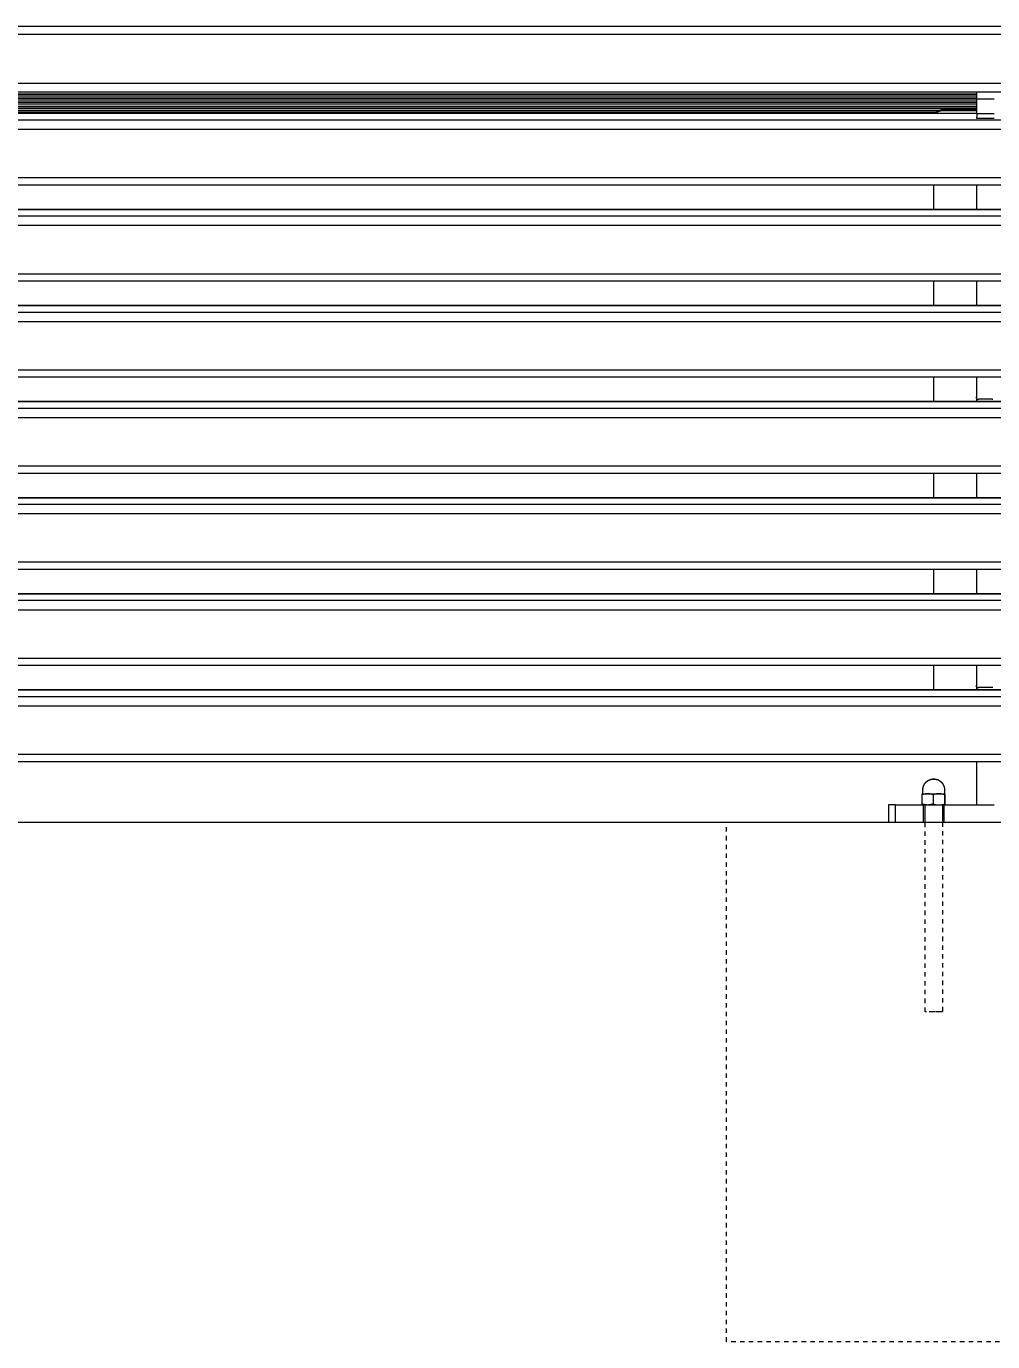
# Model space of a CAD drawing. Header units: inches. Extents: x -16 to 183, y -17 to 123.
# Drawn here: x 5.94 to 27.91, y 93.22 to 123.13 of the extents above; entities that cross this region are included whole.
import ezdxf

# ---------------------------------------------------------------- set-up
doc = ezdxf.new("R2010")
doc.units = ezdxf.units.IN
doc.linetypes.add('HIDDEN', pattern=[1.905, 1.27, -0.635])
for name, color, linetype, lineweight in [('ZANO_R', 7, 'Continuous', 0), ('ZANO_R_przerywana', 250, 'HIDDEN', 0), ('ZANO_W', 1, 'Continuous', 0)]:
    doc.layers.add(name, color=color, linetype=linetype, lineweight=lineweight)
doc.styles.get("Standard").update_dxf_attribs({"font": 'arial.ttf'})
doc.dimstyles.new('amerykanie', dxfattribs={"dimtxt": 50, "dimasz": 50, "dimexe": 0.5, "dimexo": 0.5, "dimgap": 1, "dimtad": 1, "dimdec": 0, "dimzin": 0, "dimlunit": 5, "dimtxsty": 'Standard', "dimcen": 0.09, "dimclrd": 1, "dimclre": 1, "dimclrt": 1, "dimazin": 0, "dimtfac": 1, "dimtdec": 0, "dimtmove": 0, "dimatfit": 3, "dimfxl": 1, "dimtzin": 0, "dimarcsym": 1})

# ---------------------------------------------------------------- blocks, each defined once
blk = doc.blocks.new('*D373')
at = {"layer": 'ZANO_W', "color": 1, "lineweight": -2}
blk.add_line((174.398, 108.168), (174.592, 109.617), dxfattribs=at)
blk.add_arc((173.977, 105.031), 4.127, 13.9165, 68.4416, dxfattribs=at)
at = {"layer": 'ZANO_W', "color": 1}
for points in [[(175.535, 109.031), (175.451, 108.708), (174.526, 109.121)], [(177.818, 106.003), (178.148, 106.044), (178.104, 105.031)]]:
    blk.add_solid(points, dxfattribs=at)
at = {"layer": 'ZANO_W', "color": 1, "insert": (178.598, 109.965), "char_height": 1.625, "attachment_point": 5}
blk.add_mtext("82%%d21'", dxfattribs=at)

msp = doc.modelspace()

# ---------------------------------------------------------------- linework, layer by layer
at = {"layer": 'ZANO_R'}
for p, q in [((-7.48676, 123.13141), (62.98564, 123.13141)), ((62.98564, 122.94287), (-7.48676, 122.94287)), ((-7.48676, 121.84149), (62.98564, 121.84149)), ((62.98564, 121.6365), (-7.48676, 121.6365)), ((-4.9277, 121.58995), (27.55259, 121.58995)), ((27.55259, 121.58978), (-4.9277, 121.58978)), ((27.55259, 121.5434), (-4.9277, 121.5434)), ((-4.9277, 121.49686), (27.55259, 121.49686)), ((27.55259, 121.49668), (-4.9277, 121.49668)), ((27.55259, 121.45031), (-4.9277, 121.45031)), ((27.55259, 121.47913), (27.55259, 121.63647)), ((27.55259, 121.47913), (27.94629, 121.47913)), ((27.55259, 121.14137), (27.55259, 121.47913)), ((-4.9277, 121.40376), (27.55259, 121.40376)), ((27.55259, 121.40358), (-4.9277, 121.40358)), ((27.55259, 121.35721), (-4.9277, 121.35721)), ((-4.9277, 121.31066), (27.55259, 121.31066)), ((27.55259, 121.31048), (-4.9277, 121.31048)), ((27.55259, 121.26411), (-4.9277, 121.26411)), ((-4.9277, 121.1531), (27.55259, 121.1531)), ((27.55259, 121.15135), (-4.9277, 121.15135)), ((-4.05362, 121.21756), (26.67851, 121.21756)), ((26.67815, 121.21738), (-4.05326, 121.21738)), ((26.61717, 121.17101), (-3.99228, 121.17101)), ((26.6031, 121.1531), (26.60708, 121.15859)), ((26.60708, 121.15859), (26.61125, 121.16395)), ((26.61125, 121.16395), (26.6156, 121.16916)), ((26.6156, 121.16916), (26.62012, 121.17421)), ((26.61991, 121.1531), (26.62461, 121.15801)), ((26.62012, 121.17421), (26.62481, 121.17911)), ((26.62461, 121.15801), (26.62948, 121.16275)), ((26.62481, 121.17911), (26.62967, 121.18385)), ((26.62948, 121.16275), (26.63451, 121.16733)), ((26.62967, 121.18385), (26.6347, 121.18841)), ((26.63451, 121.16733), (26.63969, 121.17172)), ((26.6347, 121.18841), (26.63987, 121.1928)), ((26.63969, 121.17172), (26.64501, 121.17594)), ((26.63987, 121.1928), (26.64519, 121.19701)), ((26.64501, 121.17594), (26.65049, 121.17998)), ((26.64519, 121.19701), (26.65066, 121.20103)), ((26.65049, 121.17998), (26.65609, 121.18382)), ((26.65066, 121.20103), (26.65625, 121.20487)), ((26.65609, 121.18382), (26.66183, 121.18747)), ((26.65625, 121.20487), (26.66198, 121.2085)), ((26.66183, 121.18747), (26.66768, 121.19091)), ((26.66198, 121.2085), (26.66783, 121.21194)), ((26.66768, 121.19091), (26.67365, 121.19416)), ((26.66783, 121.21194), (26.67379, 121.21518)), ((26.67365, 121.19416), (26.67973, 121.1972)), ((26.67379, 121.21518), (26.67986, 121.21821)), ((26.67973, 121.1972), (26.68591, 121.20002)), ((26.67986, 121.21821), (26.68604, 121.22103)), ((26.68591, 121.20002), (26.69219, 121.20264)), ((26.68604, 121.22103), (26.6923, 121.22363)), ((26.69219, 121.20264), (26.69855, 121.20503)), ((26.6923, 121.22363), (26.69865, 121.22602)), ((26.69855, 121.20503), (26.70499, 121.20721)), ((26.69865, 121.22602), (26.70508, 121.22819)), ((26.70499, 121.20721), (26.7115, 121.20916)), ((26.70508, 121.22819), (26.71158, 121.23014)), ((26.7115, 121.20916), (26.71807, 121.21089)), ((26.71158, 121.23014), (26.71814, 121.23186)), ((26.71807, 121.21089), (26.7247, 121.21239)), ((26.71814, 121.23186), (26.72476, 121.23335)), ((26.7247, 121.21239), (26.73137, 121.21366)), ((26.72476, 121.23335), (26.73143, 121.23462)), ((26.73137, 121.21366), (26.73809, 121.2147)), ((26.73143, 121.23462), (26.73813, 121.23566)), ((26.73809, 121.2147), (26.74484, 121.21551)), ((26.73813, 121.23566), (26.74487, 121.23647)), ((26.74484, 121.21551), (26.75161, 121.21609)), ((26.74487, 121.23647), (26.75163, 121.23704)), ((26.75161, 121.21609), (26.7584, 121.21644)), ((26.75163, 121.23704), (26.75841, 121.23738)), ((26.7584, 121.21644), (26.76519, 121.21655)), ((26.75841, 121.23738), (26.76519, 121.23749)), ((26.76519, 121.21655), (26.76519, 121.23749)), ((26.76519, 121.23749), (27.54472, 121.23749)), ((26.76519, 121.21655), (27.54472, 121.21655)), ((27.54472, 121.21655), (27.54472, 121.23749)), ((27.54472, 121.21756), (27.55259, 121.21756)), ((27.55259, 121.21738), (27.54472, 121.21738)), ((27.54472, 121.21655), (27.54472, 121.1531)), ((27.55259, 121.17101), (27.54472, 121.17101)), ((-7.48676, 121.00475), (62.98564, 121.00475)), ((27.94629, 121.14137), (27.55259, 121.14137)), ((27.55259, 121.13855), (27.55259, 121.14137)), ((27.55259, 121.13855), (27.55259, 121.06281)), ((27.55259, 121.03864), (27.55259, 121.06281)), ((27.55259, 121.03864), (27.55259, 121.03843)), ((27.55259, 121.03843), (27.55259, 121.0385)), ((27.55259, 121.03843), (27.55259, 121.03842)), ((27.55259, 121.03842), (27.55259, 121.03843)), ((27.94629, 121.03842), (27.55259, 121.03842)), ((27.55259, 121.03842), (27.55259, 121.03842)), ((27.55259, 121.03842), (27.55259, 121.03842)), ((27.55259, 121.03842), (27.55259, 121.03842)), ((27.55259, 121.03842), (27.55259, 121.03842)), ((62.98564, 120.78348), (-7.48676, 120.78348)), ((-7.48676, 119.6909), (62.98564, 119.6909)), ((62.98564, 119.52023), (-7.48676, 119.52023)), ((26.56834, 118.96796), (26.56834, 119.52023)), ((27.54472, 119.52023), (27.54472, 118.96796)), ((27.55259, 118.96796), (27.55259, 119.52023)), ((-7.48676, 118.96796), (62.98564, 118.96796)), ((62.98564, 118.96621), (-7.48676, 118.96621)), ((-7.48676, 118.81961), (62.98564, 118.81961)), ((62.98564, 118.59833), (-7.48676, 118.59833)), ((-7.48676, 117.50576), (62.98564, 117.50576)), ((62.98564, 117.33509), (-7.48676, 117.33509)), ((26.56834, 116.78281), (26.56834, 117.33509)), ((27.54472, 117.33509), (27.54472, 116.78281)), ((27.55259, 116.78281), (27.55259, 117.33509)), ((-7.48676, 116.78281), (62.98564, 116.78281)), ((62.98564, 116.78106), (-7.48676, 116.78106)), ((-7.48676, 116.63447), (62.98564, 116.63447)), ((62.98564, 116.41319), (-7.48676, 116.41319)), ((-7.48676, 115.32062), (62.98564, 115.32062)), ((62.98564, 115.14995), (-7.48676, 115.14995)), ((26.56834, 114.59767), (26.56834, 115.14995)), ((27.54472, 115.14995), (27.54472, 114.7124)), ((27.55259, 114.59767), (27.55259, 115.14995)), ((-7.48676, 114.59767), (62.98564, 114.59767)), ((62.98564, 114.59592), (-7.48676, 114.59592)), ((27.53324, 114.68562), (27.53323, 114.68427)), ((27.53323, 114.68427), (27.53327, 114.68291)), ((27.53329, 114.68698), (27.53324, 114.68562)), ((27.53327, 114.68291), (27.53336, 114.68156)), ((27.53339, 114.68833), (27.53329, 114.68698)), ((27.53336, 114.68156), (27.5335, 114.68021)), ((27.53354, 114.68968), (27.53339, 114.68833)), ((27.5335, 114.68021), (27.53368, 114.67886)), ((27.53374, 114.69103), (27.53354, 114.68968)), ((27.53368, 114.67886), (27.53391, 114.67752)), ((27.53398, 114.69236), (27.53374, 114.69103)), ((27.53391, 114.67752), (27.53418, 114.67619)), ((27.53426, 114.69369), (27.53398, 114.69236)), ((27.53418, 114.67619), (27.53451, 114.67488)), ((27.5346, 114.695), (27.53426, 114.69369)), ((27.53451, 114.67488), (27.53487, 114.67357)), ((27.53498, 114.69631), (27.5346, 114.695)), ((27.53463, 114.69528), (27.53501, 114.69403)), ((27.53487, 114.67357), (27.53529, 114.67228)), ((27.5354, 114.6976), (27.53498, 114.69631)), ((27.53501, 114.69403), (27.53543, 114.69279)), ((27.53567, 114.69454), (27.53524, 114.69333)), ((27.53529, 114.67228), (27.53574, 114.671)), ((27.53587, 114.69887), (27.5354, 114.6976)), ((27.53543, 114.69279), (27.53588, 114.69157)), ((27.53614, 114.69574), (27.53567, 114.69454)), ((27.53574, 114.671), (27.53624, 114.66974)), ((27.53638, 114.70013), (27.53587, 114.69887)), ((27.53588, 114.69157), (27.53638, 114.69036)), ((27.53666, 114.69693), (27.53614, 114.69574)), ((27.53624, 114.66974), (27.53679, 114.66849)), ((27.53694, 114.70136), (27.53638, 114.70013)), ((27.53638, 114.69036), (27.53692, 114.68917)), ((27.53721, 114.69809), (27.53666, 114.69693)), ((27.53679, 114.66849), (27.53738, 114.66727)), ((27.53692, 114.68917), (27.5375, 114.688)), ((27.53754, 114.70258), (27.53694, 114.70136)), ((27.5378, 114.69924), (27.53721, 114.69809)), ((27.53738, 114.66727), (27.53801, 114.66607)), ((27.5375, 114.688), (27.53812, 114.68685)), ((27.53818, 114.70378), (27.53754, 114.70258)), ((27.53843, 114.70036), (27.5378, 114.69924)), ((27.53801, 114.66607), (27.53868, 114.66489)), ((27.53812, 114.68685), (27.53877, 114.68572)), ((27.53886, 114.70495), (27.53818, 114.70378)), ((27.5391, 114.70147), (27.53843, 114.70036)), ((27.53868, 114.66489), (27.53939, 114.66373)), ((27.53877, 114.68572), (27.53947, 114.68462)), ((27.53958, 114.7061), (27.53886, 114.70495)), ((27.5398, 114.70255), (27.5391, 114.70147)), ((27.53939, 114.66373), (27.54014, 114.6626)), ((27.53947, 114.68462), (27.5402, 114.68353)), ((27.54035, 114.70722), (27.53958, 114.7061)), ((27.54053, 114.70361), (27.5398, 114.70255)), ((27.54014, 114.6626), (27.54093, 114.6615)), ((27.5402, 114.68353), (27.54096, 114.68247)), ((27.54115, 114.70832), (27.54035, 114.70722)), ((27.5413, 114.70464), (27.54053, 114.70361)), ((27.54093, 114.6615), (27.54176, 114.66043)), ((27.54096, 114.68247), (27.54176, 114.68144)), ((27.54199, 114.70939), (27.54115, 114.70832)), ((27.54211, 114.70565), (27.5413, 114.70464)), ((27.54176, 114.68144), (27.5426, 114.68044)), ((27.54176, 114.66043), (27.54263, 114.65938)), ((27.54286, 114.71042), (27.54199, 114.70939)), ((27.54295, 114.70663), (27.54211, 114.70565)), ((27.5426, 114.68044), (27.54347, 114.67946)), ((27.54263, 114.65938), (27.54353, 114.65837)), ((27.54377, 114.71143), (27.54286, 114.71042)), ((27.54382, 114.70758), (27.54295, 114.70663)), ((27.54347, 114.67946), (27.54437, 114.67851)), ((27.54353, 114.65837), (27.54447, 114.65739)), ((27.54472, 114.7124), (27.54377, 114.71143)), ((27.54472, 114.7085), (27.54382, 114.70758)), ((27.54437, 114.67851), (27.5453, 114.6776)), ((27.54447, 114.65739), (27.54544, 114.65644)), ((27.54472, 114.7124), (27.54472, 114.7085)), ((27.5453, 114.6776), (27.54626, 114.67671)), ((27.54544, 114.65644), (27.54644, 114.65552)), ((27.54626, 114.67671), (27.54725, 114.67586)), ((27.54644, 114.65552), (27.54747, 114.65464)), ((27.54725, 114.67586), (27.54827, 114.67504)), ((27.54747, 114.65464), (27.54854, 114.6538)), ((27.54827, 114.67504), (27.54931, 114.67426)), ((27.54854, 114.6538), (27.54963, 114.65299)), ((27.54931, 114.67426), (27.55038, 114.67351)), ((27.54963, 114.65299), (27.55075, 114.65223)), ((27.55038, 114.67351), (27.55147, 114.6728)), ((27.55075, 114.65223), (27.5519, 114.6515)), ((27.55147, 114.6728), (27.55259, 114.67212)), ((27.5519, 114.6515), (27.55307, 114.65081)), ((27.55307, 114.65081), (27.55426, 114.65017)), ((27.55426, 114.65017), (27.55548, 114.64956)), ((27.55548, 114.64956), (27.55671, 114.649)), ((27.55671, 114.649), (27.55797, 114.64848)), ((27.55797, 114.64848), (27.55924, 114.64801)), ((27.55924, 114.64801), (27.56052, 114.64758)), ((27.56052, 114.64758), (27.56183, 114.6472)), ((27.56183, 114.6472), (27.56314, 114.64686)), ((27.56314, 114.64686), (27.56447, 114.64657)), ((27.56447, 114.64657), (27.5658, 114.64632)), ((27.5658, 114.64632), (27.56714, 114.64612)), ((27.56714, 114.64612), (27.56849, 114.64597)), ((27.56849, 114.64597), (27.56984, 114.64586)), ((27.56984, 114.64586), (27.5712, 114.6458)), ((27.5712, 114.6458), (27.57256, 114.64579)), ((27.5739, 114.64581), (27.57256, 114.64579)), ((27.57524, 114.64588), (27.5739, 114.64581)), ((27.57658, 114.64599), (27.57524, 114.64588)), ((27.57791, 114.64615), (27.57658, 114.64599)), ((27.57924, 114.64635), (27.57791, 114.64615)), ((27.58056, 114.6466), (27.57924, 114.64635)), ((27.58187, 114.64689), (27.58056, 114.6466)), ((27.58317, 114.64723), (27.58187, 114.64689)), ((27.58445, 114.64761), (27.58317, 114.64723)), ((27.58573, 114.64804), (27.58445, 114.64761)), ((27.58698, 114.6485), (27.58573, 114.64804)), ((27.58823, 114.64901), (27.58698, 114.6485)), ((27.58945, 114.64957), (27.58823, 114.64901)), ((27.59065, 114.65016), (27.58945, 114.64957)), ((27.59184, 114.65079), (27.59065, 114.65016)), ((27.593, 114.65146), (27.59184, 114.65079)), ((27.59414, 114.65218), (27.593, 114.65146)), ((27.59525, 114.65293), (27.59414, 114.65218)), ((27.59633, 114.65371), (27.59525, 114.65293)), ((27.59739, 114.65454), (27.59633, 114.65371)), ((27.59843, 114.6554), (27.59739, 114.65454)), ((27.59943, 114.65629), (27.59843, 114.6554)), ((27.6004, 114.65722), (27.59943, 114.65629)), ((27.6004, 114.65722), (27.89849, 114.65722)), ((27.89849, 114.65722), (27.89946, 114.65629)), ((27.89946, 114.65629), (27.90046, 114.6554)), ((27.90046, 114.6554), (27.90149, 114.65454)), ((27.90149, 114.65454), (27.90255, 114.65371)), ((27.90255, 114.65371), (27.90364, 114.65293)), ((27.90364, 114.65293), (27.90475, 114.65218)), ((27.90475, 114.65218), (27.90589, 114.65146)), ((27.90589, 114.65146), (27.90705, 114.65079)), ((27.90705, 114.65079), (27.90823, 114.65016)), ((27.90823, 114.65016), (27.90944, 114.64957)), ((27.90944, 114.64957), (27.91066, 114.64901)), ((-7.48676, 114.44933), (62.98564, 114.44933)), ((62.98564, 114.22805), (-7.48676, 114.22805)), ((-7.48676, 113.13548), (62.98564, 113.13548)), ((62.98564, 112.96481), (-7.48676, 112.96481)), ((26.56834, 112.41253), (26.56834, 112.96481)), ((27.54472, 112.96481), (27.54472, 112.41253)), ((27.55259, 112.41253), (27.55259, 112.96481)), ((-7.48676, 112.41253), (62.98564, 112.41253)), ((62.98564, 112.41078), (-7.48676, 112.41078)), ((-7.48676, 112.26419), (62.98564, 112.26419)), ((62.98564, 112.04291), (-7.48676, 112.04291)), ((-7.48676, 110.95034), (62.98564, 110.95034)), ((62.98564, 110.77966), (-7.48676, 110.77966)), ((26.56834, 110.22739), (26.56834, 110.77966)), ((27.54472, 110.77966), (27.54472, 110.22739)), ((27.55259, 110.22739), (27.55259, 110.77966)), ((-7.48676, 110.22739), (62.98564, 110.22739)), ((62.98564, 110.22564), (-7.48676, 110.22564)), ((-7.48676, 110.07905), (62.98564, 110.07905)), ((62.98564, 109.85777), (-7.48676, 109.85777)), ((-7.48676, 108.7652), (62.98564, 108.7652)), ((62.98564, 108.59452), (-7.48676, 108.59452)), ((26.56834, 108.04225), (26.56834, 108.59452)), ((27.54472, 108.59452), (27.54472, 108.15698)), ((27.55259, 108.04225), (27.55259, 108.59452)), ((-7.48676, 108.04225), (62.98564, 108.04225)), ((62.98564, 108.0405), (-7.48676, 108.0405)), ((27.53324, 108.1302), (27.53323, 108.12884)), ((27.53323, 108.12884), (27.53327, 108.12749)), ((27.53329, 108.13155), (27.53324, 108.1302)), ((27.53327, 108.12749), (27.53336, 108.12613)), ((27.53339, 108.13291), (27.53329, 108.13155)), ((27.53336, 108.12613), (27.5335, 108.12478)), ((27.53354, 108.13426), (27.53339, 108.13291)), ((27.5335, 108.12478), (27.53368, 108.12344)), ((27.53374, 108.1356), (27.53354, 108.13426)), ((27.53368, 108.12344), (27.53391, 108.1221)), ((27.53398, 108.13694), (27.53374, 108.1356)), ((27.53391, 108.1221), (27.53418, 108.12077)), ((27.53426, 108.13826), (27.53398, 108.13694)), ((27.53418, 108.12077), (27.53451, 108.11945)), ((27.5346, 108.13958), (27.53426, 108.13826)), ((27.53451, 108.11945), (27.53487, 108.11814)), ((27.53498, 108.14088), (27.5346, 108.13958)), ((27.53463, 108.13986), (27.53501, 108.13861)), ((27.53487, 108.11814), (27.53529, 108.11685)), ((27.5354, 108.14217), (27.53498, 108.14088)), ((27.53501, 108.13861), (27.53543, 108.13737)), ((27.53567, 108.13912), (27.53524, 108.13791)), ((27.53529, 108.11685), (27.53574, 108.11557)), ((27.53587, 108.14344), (27.5354, 108.14217)), ((27.53543, 108.13737), (27.53588, 108.13614)), ((27.53614, 108.14032), (27.53567, 108.13912)), ((27.53574, 108.11557), (27.53624, 108.11431)), ((27.53638, 108.1447), (27.53587, 108.14344)), ((27.53588, 108.13614), (27.53638, 108.13494)), ((27.53666, 108.1415), (27.53614, 108.14032)), ((27.53624, 108.11431), (27.53679, 108.11307)), ((27.53694, 108.14594), (27.53638, 108.1447)), ((27.53638, 108.13494), (27.53692, 108.13375)), ((27.53721, 108.14267), (27.53666, 108.1415)), ((27.53679, 108.11307), (27.53738, 108.11185)), ((27.53692, 108.13375), (27.5375, 108.13258)), ((27.53754, 108.14716), (27.53694, 108.14594)), ((27.5378, 108.14381), (27.53721, 108.14267)), ((27.53738, 108.11185), (27.53801, 108.11064)), ((27.5375, 108.13258), (27.53812, 108.13143)), ((27.53818, 108.14835), (27.53754, 108.14716)), ((27.53843, 108.14494), (27.5378, 108.14381)), ((27.53801, 108.11064), (27.53868, 108.10946)), ((27.53812, 108.13143), (27.53877, 108.1303)), ((27.53886, 108.14953), (27.53818, 108.14835)), ((27.5391, 108.14604), (27.53843, 108.14494)), ((27.53868, 108.10946), (27.53939, 108.10831)), ((27.53877, 108.1303), (27.53947, 108.12919)), ((27.53958, 108.15067), (27.53886, 108.14953)), ((27.5398, 108.14712), (27.5391, 108.14604)), ((27.53939, 108.10831), (27.54014, 108.10718)), ((27.53947, 108.12919), (27.5402, 108.12811)), ((27.54035, 108.1518), (27.53958, 108.15067)), ((27.54053, 108.14818), (27.5398, 108.14712)), ((27.54014, 108.10718), (27.54093, 108.10608)), ((27.5402, 108.12811), (27.54096, 108.12705)), ((27.54115, 108.15289), (27.54035, 108.1518)), ((27.5413, 108.14921), (27.54053, 108.14818)), ((27.54093, 108.10608), (27.54176, 108.105)), ((27.54096, 108.12705), (27.54176, 108.12602)), ((27.54199, 108.15396), (27.54115, 108.15289)), ((27.54211, 108.15022), (27.5413, 108.14921)), ((27.54176, 108.12602), (27.5426, 108.12501)), ((27.54176, 108.105), (27.54263, 108.10396)), ((27.54286, 108.155), (27.54199, 108.15396)), ((27.54295, 108.1512), (27.54211, 108.15022)), ((27.5426, 108.12501), (27.54347, 108.12403)), ((27.54263, 108.10396), (27.54353, 108.10294)), ((27.54377, 108.156), (27.54286, 108.155)), ((27.54382, 108.15215), (27.54295, 108.1512)), ((27.54347, 108.12403), (27.54437, 108.12309)), ((27.54353, 108.10294), (27.54447, 108.10196)), ((27.54472, 108.15698), (27.54377, 108.156)), ((27.54472, 108.15307), (27.54382, 108.15215)), ((27.54437, 108.12309), (27.5453, 108.12217)), ((27.54447, 108.10196), (27.54544, 108.10101)), ((27.54472, 108.15698), (27.54472, 108.15307)), ((27.5453, 108.12217), (27.54626, 108.12129)), ((27.54544, 108.10101), (27.54644, 108.1001)), ((27.54626, 108.12129), (27.54725, 108.12044)), ((27.54644, 108.1001), (27.54747, 108.09922)), ((27.54725, 108.12044), (27.54827, 108.11962)), ((27.54747, 108.09922), (27.54854, 108.09837)), ((27.54827, 108.11962), (27.54931, 108.11883)), ((27.54854, 108.09837), (27.54963, 108.09757)), ((27.54931, 108.11883), (27.55038, 108.11808)), ((27.54963, 108.09757), (27.55075, 108.0968)), ((27.55038, 108.11808), (27.55147, 108.11737)), ((27.55075, 108.0968), (27.5519, 108.09607)), ((27.55147, 108.11737), (27.55259, 108.1167)), ((27.5519, 108.09607), (27.55307, 108.09539)), ((27.55307, 108.09539), (27.55426, 108.09474)), ((27.55426, 108.09474), (27.55548, 108.09414)), ((27.55548, 108.09414), (27.55671, 108.09358)), ((27.55671, 108.09358), (27.55797, 108.09306)), ((27.55797, 108.09306), (27.55924, 108.09258)), ((27.55924, 108.09258), (27.56052, 108.09216)), ((27.56052, 108.09216), (27.56183, 108.09177)), ((27.56183, 108.09177), (27.56314, 108.09143)), ((27.56314, 108.09143), (27.56447, 108.09114)), ((27.56447, 108.09114), (27.5658, 108.09089)), ((27.5658, 108.09089), (27.56714, 108.09069)), ((27.56714, 108.09069), (27.56849, 108.09054)), ((27.56849, 108.09054), (27.56984, 108.09043)), ((27.56984, 108.09043), (27.5712, 108.09038)), ((27.5712, 108.09038), (27.57256, 108.09036)), ((27.5739, 108.09039), (27.57256, 108.09036)), ((27.57524, 108.09045), (27.5739, 108.09039)), ((27.57658, 108.09057), (27.57524, 108.09045)), ((27.57791, 108.09072), (27.57658, 108.09057)), ((27.57924, 108.09093), (27.57791, 108.09072)), ((27.58056, 108.09118), (27.57924, 108.09093)), ((27.58187, 108.09147), (27.58056, 108.09118)), ((27.58317, 108.09181), (27.58187, 108.09147)), ((27.58445, 108.09219), (27.58317, 108.09181)), ((27.58573, 108.09261), (27.58445, 108.09219)), ((27.58698, 108.09308), (27.58573, 108.09261)), ((27.58823, 108.09359), (27.58698, 108.09308)), ((27.58945, 108.09414), (27.58823, 108.09359)), ((27.59065, 108.09473), (27.58945, 108.09414)), ((27.59184, 108.09537), (27.59065, 108.09473)), ((27.593, 108.09604), (27.59184, 108.09537)), ((27.59414, 108.09675), (27.593, 108.09604)), ((27.59525, 108.0975), (27.59414, 108.09675)), ((27.59633, 108.09829), (27.59525, 108.0975)), ((27.59739, 108.09911), (27.59633, 108.09829)), ((27.59843, 108.09997), (27.59739, 108.09911)), ((27.59943, 108.10087), (27.59843, 108.09997)), ((27.6004, 108.10179), (27.59943, 108.10087)), ((27.6004, 108.10179), (27.89849, 108.10179)), ((27.89849, 108.10179), (27.89986, 108.1005)), ((27.90083, 108.09966), (27.89986, 108.1005)), ((27.90183, 108.09884), (27.90083, 108.09966)), ((27.90285, 108.09806), (27.90183, 108.09884)), ((27.9039, 108.09732), (27.90285, 108.09806)), ((27.90497, 108.09661), (27.9039, 108.09732)), ((27.90607, 108.09593), (27.90497, 108.09661)), ((27.90718, 108.09529), (27.90607, 108.09593)), ((27.90832, 108.09469), (27.90718, 108.09529)), ((27.90947, 108.09412), (27.90832, 108.09469)), ((-7.48676, 107.8939), (62.98564, 107.8939)), ((62.98564, 107.67262), (-7.48676, 107.67262)), ((-7.48676, 106.58005), (62.98564, 106.58005)), ((62.98564, 106.40938), (-7.48676, 106.40938)), ((27.55259, 105.42448), (27.55259, 106.40938)), ((26.34971, 105.88341), (26.3537, 105.89081)), ((26.34987, 105.88168), (26.35386, 105.88908)), ((26.3537, 105.89081), (26.35793, 105.89808)), ((26.35386, 105.88908), (26.3581, 105.89633)), ((26.35793, 105.89808), (26.36242, 105.9052)), ((26.3581, 105.89633), (26.36259, 105.90343)), ((26.36242, 105.9052), (26.36714, 105.91216)), ((26.36259, 105.90343), (26.36732, 105.91038)), ((26.36714, 105.91216), (26.3721, 105.91895)), ((26.36732, 105.91038), (26.37228, 105.91716)), ((26.3721, 105.91895), (26.37729, 105.92558)), ((26.37228, 105.91716), (26.37747, 105.92377)), ((26.37729, 105.92558), (26.3827, 105.93202)), ((26.37747, 105.92377), (26.38288, 105.93019)), ((26.3827, 105.93202), (26.38833, 105.93827)), ((26.38288, 105.93019), (26.38851, 105.93643)), ((26.38833, 105.93827), (26.39417, 105.94432)), ((26.38851, 105.93643), (26.39435, 105.94247)), ((26.39417, 105.94432), (26.40022, 105.95018)), ((26.39435, 105.94247), (26.40039, 105.94831)), ((26.40022, 105.95018), (26.40646, 105.95582)), ((26.40039, 105.94831), (26.40663, 105.95394)), ((26.40646, 105.95582), (26.41289, 105.96124)), ((26.40663, 105.95394), (26.41305, 105.95935)), ((26.41289, 105.96124), (26.4195, 105.96645)), ((26.41305, 105.95935), (26.41966, 105.96454)), ((26.4195, 105.96645), (26.42628, 105.97142)), ((26.41966, 105.96454), (26.42644, 105.96951)), ((26.42628, 105.97142), (26.43324, 105.97616)), ((26.42644, 105.96951), (26.43339, 105.97423)), ((26.43324, 105.97616), (26.44034, 105.98066)), ((26.43339, 105.97423), (26.44049, 105.97872)), ((26.44034, 105.98066), (26.4476, 105.98491)), ((26.44049, 105.97872), (26.44774, 105.98296)), ((26.4476, 105.98491), (26.455, 105.98891)), ((26.44774, 105.98296), (26.45514, 105.98695)), ((26.455, 105.98891), (26.46254, 105.99266)), ((26.45514, 105.98695), (26.46266, 105.99069)), ((26.46254, 105.99266), (26.47019, 105.99615)), ((26.46266, 105.99069), (26.47031, 105.99417)), ((26.47019, 105.99615), (26.47796, 105.99937)), ((26.47031, 105.99417), (26.47807, 105.99739)), ((26.47796, 105.99937), (26.48584, 106.00232)), ((26.47807, 105.99739), (26.48594, 106.00033)), ((26.48584, 106.00232), (26.49381, 106.00501)), ((26.48594, 106.00033), (26.4939, 106.00301)), ((26.49381, 106.00501), (26.50187, 106.00742)), ((26.4939, 106.00301), (26.50195, 106.00542)), ((26.50187, 106.00742), (26.51001, 106.00955)), ((26.50195, 106.00542), (26.51008, 106.00755)), ((26.51001, 106.00955), (26.51822, 106.01141)), ((26.51008, 106.00755), (26.51828, 106.0094)), ((26.51822, 106.01141), (26.52648, 106.01298)), ((26.51828, 106.0094), (26.52653, 106.01096)), ((26.52648, 106.01298), (26.53479, 106.01427)), ((26.52653, 106.01096), (26.53484, 106.01225)), ((26.53479, 106.01427), (26.54315, 106.01528)), ((26.53484, 106.01225), (26.54318, 106.01325)), ((26.54315, 106.01528), (26.55153, 106.01599)), ((26.54318, 106.01325), (26.55155, 106.01397)), ((26.55153, 106.01599), (26.55993, 106.01642)), ((26.55155, 106.01397), (26.55994, 106.0144)), ((26.55993, 106.01642), (26.56834, 106.01657)), ((26.55994, 106.0144), (26.56834, 106.01454)), ((26.56834, 106.01657), (26.57675, 106.01642)), ((26.56834, 106.01454), (26.57674, 106.0144)), ((26.57674, 106.0144), (26.58513, 106.01397)), ((26.57675, 106.01642), (26.58515, 106.01599)), ((26.58513, 106.01397), (26.5935, 106.01325)), ((26.58515, 106.01599), (26.59354, 106.01528)), ((26.5935, 106.01325), (26.60185, 106.01225)), ((26.59354, 106.01528), (26.60189, 106.01427)), ((26.60185, 106.01225), (26.61015, 106.01096)), ((26.60189, 106.01427), (26.6102, 106.01298)), ((26.61015, 106.01096), (26.6184, 106.0094)), ((26.6102, 106.01298), (26.61847, 106.01141)), ((26.6184, 106.0094), (26.6266, 106.00755)), ((26.61847, 106.01141), (26.62667, 106.00955)), ((26.6266, 106.00755), (26.63473, 106.00542)), ((26.62667, 106.00955), (26.63481, 106.00742)), ((26.63473, 106.00542), (26.64278, 106.00301)), ((26.63481, 106.00742), (26.64287, 106.00501)), ((26.64278, 106.00301), (26.65074, 106.00033)), ((26.64287, 106.00501), (26.65084, 106.00232)), ((26.65074, 106.00033), (26.65861, 105.99739)), ((26.65084, 106.00232), (26.65872, 105.99937)), ((26.65861, 105.99739), (26.66637, 105.99417)), ((26.65872, 105.99937), (26.66649, 105.99615)), ((26.66637, 105.99417), (26.67402, 105.99069)), ((26.66649, 105.99615), (26.67415, 105.99266)), ((26.67402, 105.99069), (26.68155, 105.98695)), ((26.67415, 105.99266), (26.68168, 105.98891)), ((26.68155, 105.98695), (26.68894, 105.98296)), ((26.68168, 105.98891), (26.68908, 105.98491)), ((26.68894, 105.98296), (26.69619, 105.97872)), ((26.68908, 105.98491), (26.69634, 105.98066)), ((26.69619, 105.97872), (26.7033, 105.97423)), ((26.69634, 105.98066), (26.70345, 105.97616)), ((26.7033, 105.97423), (26.71024, 105.96951)), ((26.70345, 105.97616), (26.7104, 105.97142)), ((26.71024, 105.96951), (26.71702, 105.96454)), ((26.7104, 105.97142), (26.71718, 105.96645)), ((26.71702, 105.96454), (26.72363, 105.95935)), ((26.71718, 105.96645), (26.72379, 105.96124)), ((26.72363, 105.95935), (26.73005, 105.95394)), ((26.72379, 105.96124), (26.73022, 105.95582)), ((26.73005, 105.95394), (26.73629, 105.94831)), ((26.73022, 105.95582), (26.73646, 105.95018)), ((26.73629, 105.94831), (26.74233, 105.94247)), ((26.73646, 105.95018), (26.74251, 105.94432)), ((26.74233, 105.94247), (26.74817, 105.93643)), ((26.74251, 105.94432), (26.74835, 105.93827)), ((26.74817, 105.93643), (26.7538, 105.93019)), ((26.74835, 105.93827), (26.75398, 105.93202)), ((26.7538, 105.93019), (26.75922, 105.92377)), ((26.75398, 105.93202), (26.75939, 105.92558)), ((26.75922, 105.92377), (26.76441, 105.91716)), ((26.75939, 105.92558), (26.76458, 105.91895)), ((26.76441, 105.91716), (26.76937, 105.91038)), ((26.76458, 105.91895), (26.76954, 105.91216)), ((26.76937, 105.91038), (26.77409, 105.90343)), ((26.76954, 105.91216), (26.77427, 105.9052)), ((26.77409, 105.90343), (26.77858, 105.89633)), ((26.77427, 105.9052), (26.77875, 105.89808)), ((26.77858, 105.89633), (26.78282, 105.88908)), ((26.77875, 105.89808), (26.78299, 105.89081)), ((26.78282, 105.88908), (26.78682, 105.88168)), ((26.78299, 105.89081), (26.78697, 105.88341)), ((26.30674, 105.65907), (26.31264, 105.68192)), ((26.30674, 105.65704), (26.31226, 105.6798)), ((26.31881, 105.66118), (26.30674, 105.65704)), ((26.30674, 105.65704), (26.30674, 105.65907)), ((26.30674, 105.44685), (26.30674, 105.65704)), ((26.31226, 105.6798), (26.31244, 105.6799)), ((26.31245, 105.6799), (26.31244, 105.6799)), ((26.31244, 105.6799), (26.31244, 105.6799)), ((26.31244, 105.6799), (26.31244, 105.6799)), ((26.31244, 105.6799), (26.3125, 105.6799)), ((26.3125, 105.6799), (26.31278, 105.6799)), ((26.31264, 105.68192), (26.31434, 105.6799)), ((26.31278, 105.6799), (26.31408, 105.6799)), ((26.32143, 105.68192), (26.31282, 105.68192)), ((26.31408, 105.6799), (26.31965, 105.6799)), ((26.31771, 105.68195), (26.32228, 105.68665)), ((26.31811, 105.67997), (26.31826, 105.67999)), ((26.31826, 105.67999), (26.31842, 105.68001)), ((26.31842, 105.68001), (26.31858, 105.68004)), ((26.31858, 105.68004), (26.31873, 105.68008)), ((26.31873, 105.68008), (26.31889, 105.68012)), ((26.331, 105.66492), (26.31881, 105.66118)), ((26.31889, 105.68012), (26.31904, 105.68016)), ((26.31904, 105.68016), (26.31919, 105.68021)), ((26.31919, 105.68021), (26.31934, 105.68027)), ((26.31934, 105.68027), (26.31949, 105.68033)), ((26.31949, 105.68033), (26.31963, 105.6804)), ((26.31963, 105.6804), (26.31977, 105.68047)), ((26.31965, 105.6799), (26.34284, 105.6799)), ((26.31977, 105.68047), (26.31991, 105.68054)), ((26.31991, 105.68054), (26.32005, 105.68062)), ((26.32005, 105.68062), (26.32019, 105.68071)), ((26.32019, 105.68071), (26.32032, 105.6808)), ((26.32032, 105.6808), (26.32045, 105.68089)), ((26.32045, 105.68089), (26.32057, 105.68099)), ((26.32057, 105.68099), (26.32069, 105.6811)), ((26.32069, 105.6811), (26.32081, 105.6812)), ((26.32081, 105.6812), (26.32093, 105.68131)), ((26.32093, 105.68131), (26.32104, 105.68143)), ((26.32104, 105.68143), (26.32114, 105.68155)), ((26.32114, 105.68155), (26.32124, 105.68167)), ((26.32124, 105.68167), (26.32134, 105.6818)), ((26.32134, 105.6818), (26.32144, 105.68193)), ((26.32144, 105.68193), (26.32153, 105.68206)), ((26.32153, 105.68206), (26.32161, 105.68219)), ((26.32161, 105.68219), (26.32169, 105.68233)), ((26.32169, 105.68233), (26.32177, 105.68247)), ((26.32177, 105.68247), (26.32184, 105.68261)), ((26.32184, 105.68261), (26.3219, 105.68276)), ((26.3219, 105.68276), (26.32196, 105.68291)), ((26.32196, 105.68291), (26.32202, 105.68306)), ((26.32202, 105.68306), (26.32207, 105.68321)), ((26.32207, 105.68321), (26.32211, 105.68336)), ((26.32211, 105.68336), (26.32215, 105.68352)), ((26.32215, 105.68352), (26.32219, 105.68367)), ((26.32219, 105.68367), (26.32221, 105.68383)), ((26.32221, 105.68383), (26.32224, 105.68399)), ((26.32224, 105.68399), (26.32226, 105.68414)), ((26.32226, 105.68414), (26.32227, 105.6843)), ((26.32227, 105.6843), (26.32228, 105.68446)), ((26.32228, 105.76848), (26.32242, 105.77688)), ((26.32228, 105.68462), (26.32228, 105.76848)), ((26.32228, 105.68446), (26.32228, 105.68462)), ((26.32241, 105.77842), (26.32282, 105.78683)), ((26.32242, 105.77688), (26.32285, 105.78527)), ((26.32282, 105.78683), (26.32352, 105.79521)), ((26.32285, 105.78527), (26.32357, 105.79364)), ((26.32352, 105.79521), (26.32451, 105.80357)), ((26.32357, 105.79364), (26.32457, 105.80198)), ((26.32451, 105.80357), (26.32578, 105.81188)), ((26.32457, 105.80198), (26.32586, 105.81029)), ((26.32578, 105.81188), (26.32734, 105.82015)), ((26.32586, 105.81029), (26.32743, 105.81854)), ((26.32734, 105.82015), (26.32918, 105.82836)), ((26.32743, 105.81854), (26.32927, 105.82674)), ((26.32918, 105.82836), (26.33129, 105.8365)), ((26.32927, 105.82674), (26.3314, 105.83487)), ((26.34331, 105.66826), (26.331, 105.66492)), ((26.33129, 105.8365), (26.33369, 105.84457)), ((26.3314, 105.83487), (26.33381, 105.84292)), ((26.33369, 105.84457), (26.33636, 105.85254)), ((26.33381, 105.84292), (26.33649, 105.85088)), ((26.33636, 105.85254), (26.3393, 105.86043)), ((26.33649, 105.85088), (26.33943, 105.85875)), ((26.3393, 105.86043), (26.3425, 105.8682)), ((26.33943, 105.85875), (26.34265, 105.86651)), ((26.3425, 105.8682), (26.34598, 105.87587)), ((26.34265, 105.86651), (26.34613, 105.87416)), ((26.34284, 105.6799), (26.42841, 105.6799)), ((26.35573, 105.67118), (26.34331, 105.66826)), ((26.34598, 105.87587), (26.34971, 105.88341)), ((26.34613, 105.87416), (26.34987, 105.88168)), ((26.36824, 105.67368), (26.35573, 105.67118)), ((26.38082, 105.67577), (26.36824, 105.67368)), ((26.39347, 105.67744), (26.38082, 105.67577)), ((26.40616, 105.67868), (26.39347, 105.67744)), ((26.41889, 105.6795), (26.40616, 105.67868)), ((26.43164, 105.6799), (26.41889, 105.6795)), ((26.44439, 105.6795), (26.43164, 105.6799)), ((26.43531, 105.6799), (26.684, 105.6799)), ((26.45712, 105.67868), (26.44439, 105.6795)), ((26.46982, 105.67744), (26.45712, 105.67868)), ((26.48246, 105.67577), (26.46982, 105.67744)), ((26.49505, 105.67369), (26.48246, 105.67577)), ((26.50756, 105.67118), (26.49505, 105.67369)), ((26.51997, 105.66826), (26.50756, 105.67118)), ((26.53229, 105.66493), (26.51997, 105.66826)), ((26.54448, 105.66119), (26.53229, 105.66493)), ((26.55654, 105.65704), (26.54448, 105.66119)), ((26.56922, 105.66119), (26.55654, 105.65704)), ((26.55654, 105.65704), (26.55654, 105.44685)), ((26.58201, 105.66494), (26.56922, 105.66119)), ((26.59492, 105.66827), (26.58201, 105.66494)), ((26.60793, 105.67119), (26.59492, 105.66827)), ((26.62103, 105.6737), (26.60793, 105.67119)), ((26.6342, 105.67578), (26.62103, 105.6737)), ((26.64743, 105.67745), (26.6342, 105.67578)), ((26.66071, 105.67869), (26.64743, 105.67745)), ((26.67402, 105.67951), (26.66071, 105.67869)), ((26.68734, 105.6799), (26.67402, 105.67951)), ((26.70067, 105.67951), (26.68734, 105.6799)), ((26.69115, 105.6799), (26.82386, 105.6799)), ((26.71398, 105.67869), (26.70067, 105.67951)), ((26.72726, 105.67745), (26.71398, 105.67869)), ((26.74049, 105.67578), (26.72726, 105.67745)), ((26.75366, 105.6737), (26.74049, 105.67578)), ((26.76675, 105.67119), (26.75366, 105.6737)), ((26.77977, 105.66827), (26.76675, 105.67119)), ((26.79268, 105.66494), (26.77977, 105.66827)), ((26.78682, 105.88168), (26.79055, 105.87416)), ((26.78697, 105.88341), (26.79071, 105.87587)), ((26.79055, 105.87416), (26.79403, 105.86651)), ((26.79071, 105.87587), (26.79418, 105.8682)), ((26.80547, 105.66119), (26.79268, 105.66494)), ((26.79403, 105.86651), (26.79725, 105.85875)), ((26.79418, 105.8682), (26.79739, 105.86043)), ((26.79725, 105.85875), (26.8002, 105.85088)), ((26.79739, 105.86043), (26.80033, 105.85254)), ((26.8002, 105.85088), (26.80287, 105.84292)), ((26.80033, 105.85254), (26.80299, 105.84457)), ((26.80287, 105.84292), (26.80528, 105.83487)), ((26.80299, 105.84457), (26.80539, 105.8365)), ((26.80528, 105.83487), (26.80741, 105.82674)), ((26.80539, 105.8365), (26.80751, 105.82836)), ((26.81814, 105.65704), (26.80547, 105.66119)), ((26.80741, 105.82674), (26.80926, 105.81854)), ((26.80751, 105.82836), (26.80934, 105.82015)), ((26.80926, 105.81854), (26.81083, 105.81029)), ((26.80934, 105.82015), (26.8109, 105.81188)), ((26.81083, 105.81029), (26.81211, 105.80198)), ((26.8109, 105.81188), (26.81217, 105.80357)), ((26.81211, 105.80198), (26.81311, 105.79364)), ((26.81217, 105.80357), (26.81316, 105.79521)), ((26.81311, 105.79364), (26.81383, 105.78527)), ((26.81316, 105.79521), (26.81386, 105.78683)), ((26.81383, 105.78527), (26.81426, 105.77688)), ((26.81386, 105.78683), (26.81428, 105.77842)), ((26.81426, 105.77688), (26.8144, 105.76848)), ((26.8144, 105.76848), (26.8144, 105.68462)), ((26.8144, 105.68665), (26.81441, 105.68649)), ((26.8144, 105.68462), (26.81441, 105.68446)), ((26.81441, 105.68649), (26.81441, 105.68633)), ((26.81441, 105.68633), (26.81443, 105.68617)), ((26.81441, 105.68446), (26.81441, 105.6843)), ((26.81441, 105.6843), (26.81443, 105.68414)), ((26.81443, 105.68617), (26.81445, 105.68601)), ((26.81443, 105.68414), (26.81444, 105.68398)), ((26.81444, 105.68398), (26.81447, 105.68383)), ((26.81445, 105.68601), (26.81447, 105.68585)), ((26.81447, 105.68585), (26.8145, 105.68569)), ((26.81447, 105.68383), (26.8145, 105.68367)), ((26.8145, 105.68569), (26.81453, 105.68554)), ((26.8145, 105.68367), (26.81453, 105.68351)), ((26.81453, 105.68554), (26.81457, 105.68538)), ((26.81453, 105.68351), (26.81457, 105.68336)), ((26.81457, 105.68538), (26.81462, 105.68523)), ((26.81457, 105.68336), (26.81462, 105.6832)), ((26.81462, 105.68523), (26.81467, 105.68508)), ((26.81462, 105.6832), (26.81467, 105.68305)), ((26.81467, 105.68508), (26.81473, 105.68493)), ((26.81467, 105.68305), (26.81472, 105.6829)), ((26.81472, 105.6829), (26.81478, 105.68276)), ((26.81473, 105.68493), (26.81479, 105.68478)), ((26.81478, 105.68276), (26.81485, 105.68261)), ((26.81479, 105.68478), (26.81485, 105.68463)), ((26.81485, 105.68463), (26.81492, 105.68449)), ((26.81485, 105.68261), (26.81492, 105.68247)), ((26.81492, 105.68449), (26.815, 105.68435)), ((26.81492, 105.68247), (26.815, 105.68233)), ((26.815, 105.68435), (26.81508, 105.68421)), ((26.815, 105.68233), (26.81508, 105.68219)), ((26.81508, 105.68421), (26.81517, 105.68407)), ((26.81508, 105.68219), (26.81516, 105.68205)), ((26.81516, 105.68205), (26.81525, 105.68192)), ((26.81517, 105.68407), (26.81526, 105.68394)), ((26.81525, 105.68192), (26.81535, 105.68179)), ((26.82219, 105.68192), (26.81525, 105.68192)), ((26.81526, 105.68394), (26.81535, 105.68381)), ((26.81535, 105.68381), (26.81545, 105.68368)), ((26.81535, 105.68179), (26.81544, 105.68166)), ((26.81544, 105.68166), (26.81555, 105.68154)), ((26.81545, 105.68368), (26.81555, 105.68356)), ((26.81555, 105.68356), (26.81566, 105.68344)), ((26.81555, 105.68154), (26.81565, 105.68142)), ((26.81565, 105.68142), (26.81576, 105.68131)), ((26.81566, 105.68344), (26.81577, 105.68333)), ((26.81576, 105.68131), (26.81588, 105.6812)), ((26.81577, 105.68333), (26.81588, 105.68322)), ((26.81588, 105.68322), (26.816, 105.68311)), ((26.81588, 105.6812), (26.816, 105.68109)), ((26.816, 105.68311), (26.81613, 105.683)), ((26.816, 105.68109), (26.81612, 105.68099)), ((26.81612, 105.68099), (26.81625, 105.68089)), ((26.81613, 105.683), (26.81625, 105.68291)), ((26.81625, 105.68291), (26.81638, 105.68281)), ((26.81625, 105.68089), (26.81638, 105.68079)), ((26.81638, 105.68281), (26.81651, 105.68272)), ((26.81638, 105.68079), (26.81651, 105.68071)), ((26.81651, 105.68272), (26.81665, 105.68263)), ((26.81651, 105.68071), (26.81664, 105.68062)), ((26.81664, 105.68062), (26.81678, 105.68054)), ((26.81665, 105.68263), (26.81679, 105.68255)), ((26.81678, 105.68054), (26.81692, 105.68046)), ((26.81679, 105.68255), (26.81693, 105.68248)), ((26.81692, 105.68046), (26.81706, 105.68039)), ((26.81693, 105.68248), (26.81707, 105.68241)), ((26.81706, 105.68039), (26.81721, 105.68033)), ((26.81707, 105.68241), (26.81722, 105.68234)), ((26.81721, 105.68033), (26.81736, 105.68027)), ((26.81722, 105.68234), (26.81736, 105.68228)), ((26.81736, 105.68228), (26.81751, 105.68222)), ((26.81736, 105.68027), (26.81751, 105.68021)), ((26.81751, 105.68222), (26.81767, 105.68217)), ((26.81751, 105.68021), (26.81766, 105.68016)), ((26.81766, 105.68016), (26.81781, 105.68011)), ((26.81767, 105.68217), (26.81782, 105.68212)), ((26.81781, 105.68011), (26.81797, 105.68007)), ((26.81782, 105.68212), (26.81797, 105.68208)), ((26.81797, 105.68208), (26.81813, 105.68205)), ((26.81797, 105.68007), (26.81812, 105.68004)), ((26.81812, 105.68004), (26.81828, 105.68001)), ((26.81813, 105.68205), (26.81829, 105.68202)), ((26.82404, 105.6799), (26.81814, 105.65704)), ((26.81814, 105.44685), (26.81814, 105.65704)), ((26.81828, 105.68001), (26.81844, 105.67999)), ((26.81829, 105.68202), (26.81845, 105.68199)), ((26.81844, 105.67999), (26.8186, 105.67997)), ((26.8186, 105.67997), (26.81876, 105.67996)), ((26.82381, 105.68192), (26.82219, 105.68192)), ((26.82417, 105.68192), (26.82381, 105.68192)), ((26.82994, 105.65704), (26.82404, 105.6799)), ((26.82424, 105.68192), (26.82417, 105.68192)), ((26.82424, 105.68192), (26.82425, 105.68192)), ((26.82425, 105.68192), (26.82424, 105.68192)), ((26.82424, 105.68192), (26.82424, 105.68192)), ((26.82425, 105.68192), (26.82442, 105.68182)), ((26.82425, 105.68192), (26.82425, 105.68192)), ((26.82425, 105.68192), (26.82425, 105.68192)), ((26.82994, 105.65907), (26.82442, 105.68182)), ((26.82964, 105.65917), (26.82994, 105.65907)), ((26.82994, 105.65704), (26.82994, 105.65907)), ((26.82994, 105.44685), (26.82994, 105.65704)), ((25.54114, 105.42448), (25.54114, 105.03078)), ((25.69862, 105.42448), (25.54114, 105.42448)), ((25.54126, 105.42448), (25.54126, 105.03078)), ((25.69862, 105.42448), (27.55259, 105.42448)), ((25.69862, 105.03078), (25.69862, 105.42448)), ((26.29275, 105.42602), (26.31094, 105.42602)), ((26.31978, 105.44244), (26.30674, 105.44685)), ((26.31181, 105.42448), (26.30674, 105.44685)), ((26.33296, 105.43848), (26.31978, 105.44244)), ((26.33212, 105.42448), (26.33212, 105.03078)), ((26.34627, 105.43499), (26.33296, 105.43848)), ((26.35969, 105.43195), (26.34627, 105.43499)), ((26.37321, 105.42938), (26.35969, 105.43195)), ((26.37149, 105.03078), (26.37149, 105.42116)), ((26.38681, 105.42727), (26.37321, 105.42938)), ((26.40047, 105.42564), (26.38681, 105.42727)), ((26.41418, 105.42448), (26.40047, 105.42564)), ((26.46292, 105.42565), (26.44922, 105.42448)), ((26.47657, 105.42728), (26.46292, 105.42565)), ((26.49015, 105.42939), (26.47657, 105.42728)), ((26.50366, 105.43196), (26.49015, 105.42939)), ((26.51706, 105.435), (26.50366, 105.43196)), ((26.53036, 105.43849), (26.51706, 105.435)), ((26.54352, 105.44244), (26.53036, 105.43849)), ((26.55654, 105.44685), (26.54352, 105.44244)), ((26.55654, 105.44685), (26.57021, 105.44244)), ((26.57021, 105.44244), (26.58402, 105.43848)), ((26.58402, 105.43848), (26.59796, 105.43498)), ((26.59796, 105.43498), (26.612, 105.43195)), ((26.612, 105.43195), (26.62613, 105.42938)), ((26.62613, 105.42938), (26.64034, 105.42727)), ((26.64034, 105.42727), (26.65461, 105.42564)), ((26.65461, 105.42564), (26.66893, 105.42448)), ((26.70581, 105.42448), (26.72012, 105.42564)), ((26.72012, 105.42564), (26.73438, 105.42728)), ((26.73438, 105.42728), (26.74859, 105.42938)), ((26.74859, 105.42938), (26.76271, 105.43195)), ((26.76271, 105.43195), (26.77675, 105.43499)), ((26.76519, 105.42116), (26.76519, 105.03078)), ((26.77675, 105.43499), (26.79068, 105.43848)), ((26.79068, 105.43848), (26.80448, 105.44244)), ((26.80448, 105.44244), (26.81814, 105.44685)), ((26.80456, 105.03078), (26.80456, 105.42448)), ((26.81814, 105.44685), (26.82321, 105.42448)), ((26.82488, 105.42448), (26.82994, 105.44685)), ((26.82574, 105.42602), (26.84393, 105.42602)), ((27.55259, 105.42448), (27.94629, 105.42448)), ((25.54114, 105.03078), (25.69862, 105.03078)), ((25.69862, 105.03078), (29.80027, 105.03078)), ((26.37149, 105.0062), (26.37149, 105.03078)), ((26.76519, 105.03078), (26.76519, 105.0062))]:
    msp.add_line(p, q, dxfattribs=at)
msp.add_lwpolyline([(-14.11259, 105.03078), (181.73293, 105.03078)], dxfattribs=at)
at = {"layer": 'ZANO_R_przerywana', "ltscale": 0.05}
for p, q in [((21.85419, 93.21977), (21.85419, 105.03078)), ((26.37149, 100.72133), (26.37149, 105.03078)), ((26.76519, 105.03078), (26.76519, 100.72133)), ((26.6078, 100.72336), (26.37153, 100.72336)), ((26.76511, 100.72133), (26.37157, 100.72133)), ((26.72053, 100.72336), (26.6078, 100.72336)), ((26.75481, 100.72336), (26.72053, 100.72336)), ((26.76297, 100.72336), (26.75481, 100.72336)), ((26.76478, 100.72336), (26.76297, 100.72336)), ((26.76514, 100.72336), (26.76478, 100.72336)), ((26.76519, 100.72336), (26.76514, 100.72336)), ((26.76516, 100.72336), (26.76518, 100.72336)), ((26.76518, 100.72336), (26.76519, 100.72336)), ((26.76519, 100.72336), (26.76519, 100.72336)), ((33.6652, 93.21977), (21.85419, 93.21977))]:
    msp.add_line(p, q, dxfattribs=at)

# ---------------------------------------------------------------- dimensions: what is measured, and where the dimension line sits
at = {"layer": 'ZANO_W'}
dim = msp.add_angular_dim_2l(base=(177.6394, 106.93351), line1=((174.33137, 107.67262), (174.18478, 106.58005)), line2=((19.10502, 105.03078), (183.20953, 105.03078)), dimstyle='amerykanie', override={"dimtxt": 1.625, "dimasz": 1, "dimgap": 0.5, "dimdec": 4, "dimaunit": 1, "dimadec": 1, "dimtdec": 4, "dimtmove": 1, "dimfrac": 2}, dxfattribs=at)
dim.commit()
dim.dimension.update_dxf_attribs({"geometry": '*D373', "text_midpoint": (178.5982, 109.96509), "dimtype": 162})

doc.saveas('drawing.dxf')
